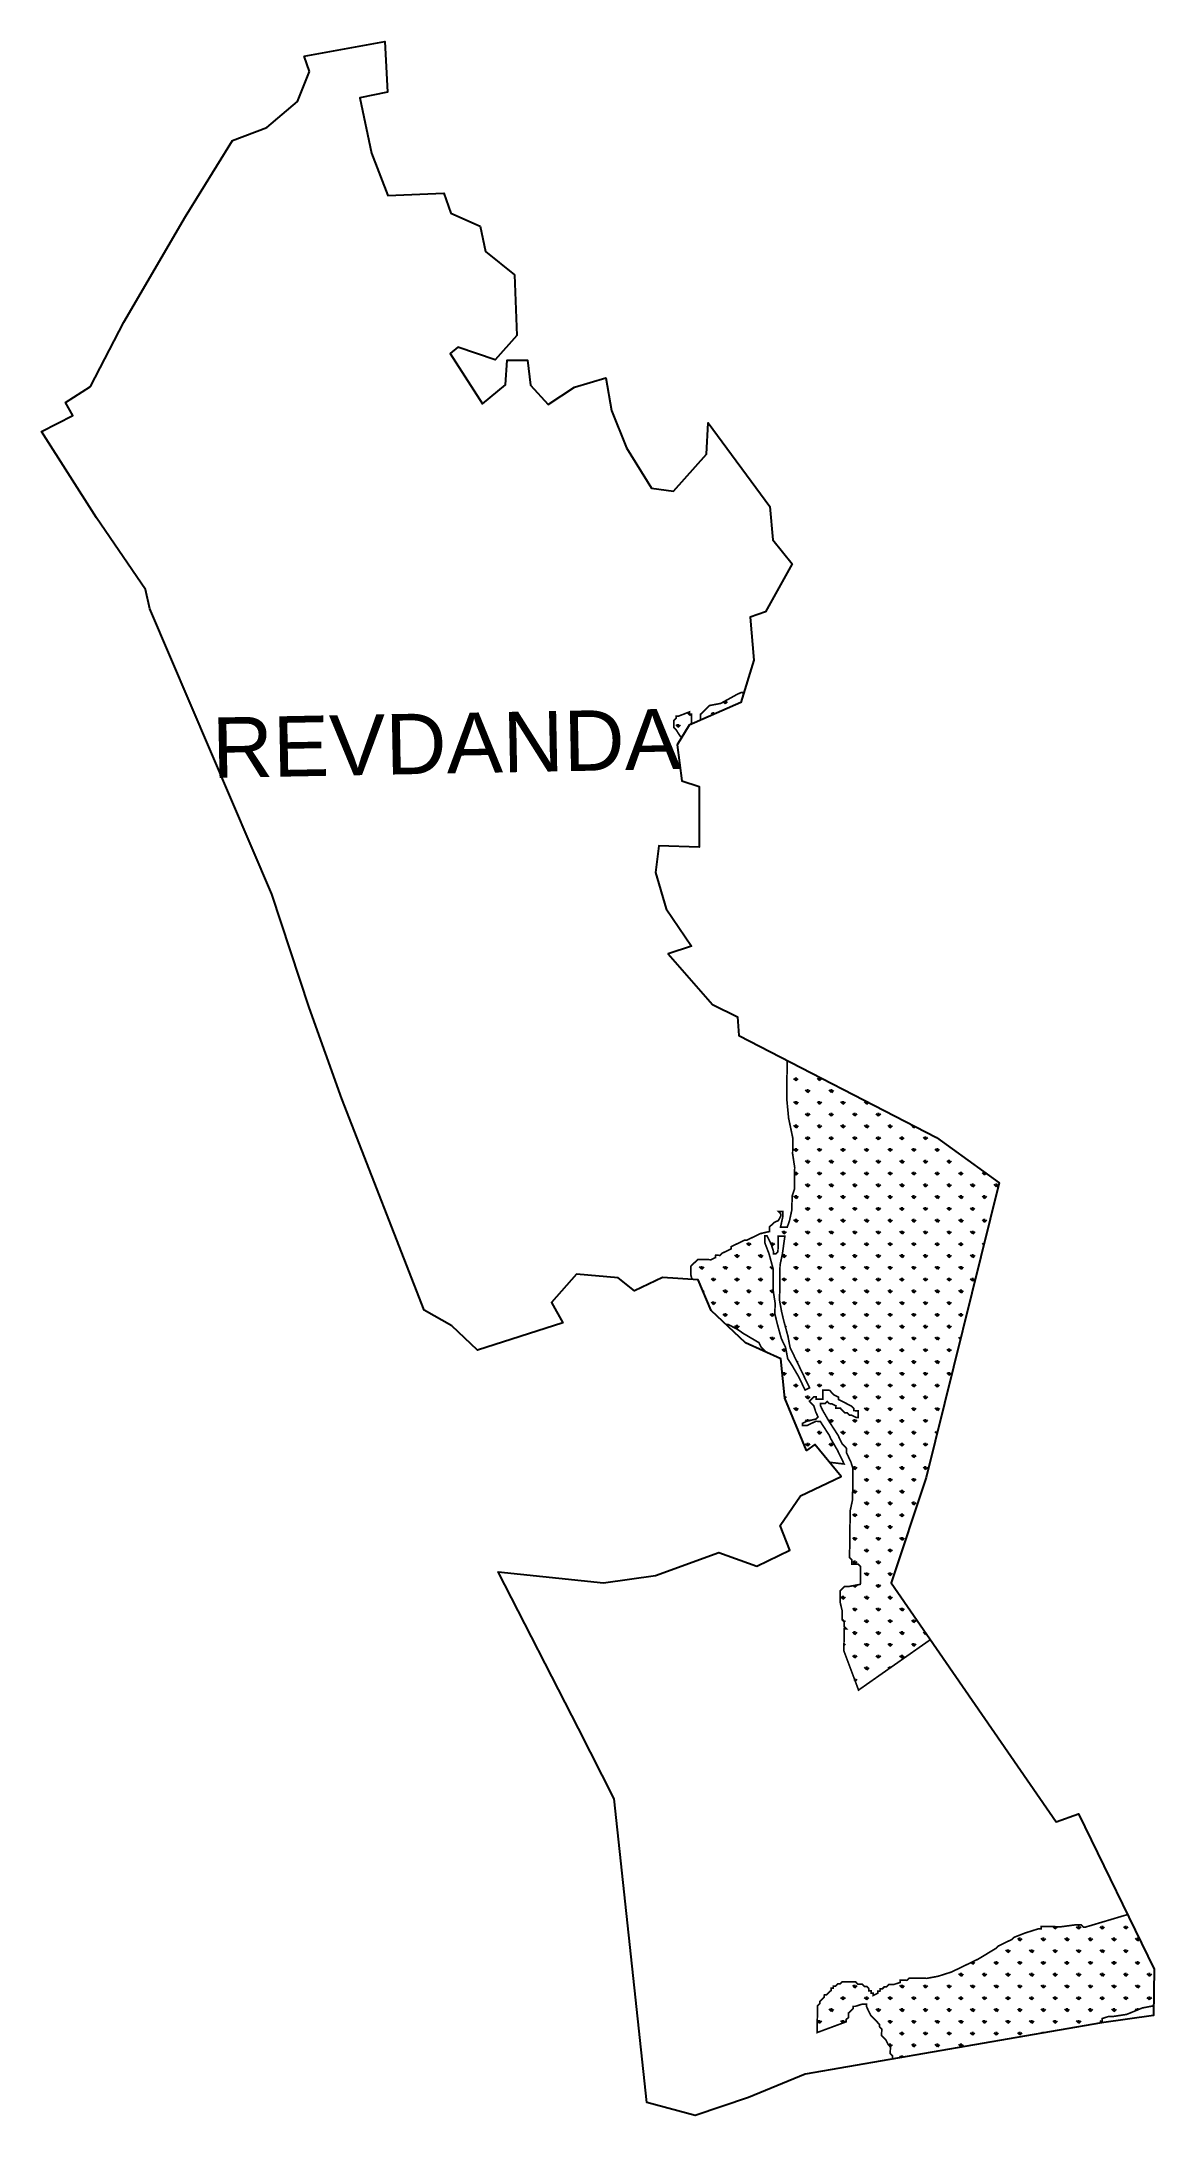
# Model space of a CAD drawing. Header units: metres. Extents: x 280204 to 282208, y 2050748 to 2054482.
import ezdxf

# ---------------------------------------------------------------- set-up
doc = ezdxf.new("R2010")
doc.units = ezdxf.units.M
doc.header["$MEASUREMENT"] = 0
for name, color, linetype in [('MANGROOVES', 112, 'Continuous'), ('village', 3, 'Continuous'), ('VILLAGE NAME', 250, 'Continuous')]:
    doc.layers.add(name, color=color, linetype=linetype)
doc.styles.get("Standard").update_dxf_attribs({"font": 'simplex.shx'})

msp = doc.modelspace()

# ---------------------------------------------------------------- hatches: boundary and pattern name
at = {"layer": 'MANGROOVES'}
h = msp.add_hatch(dxfattribs=at)
h.set_pattern_fill('GRASS', color=256, scale=30)
h.paths.add_polyline_path([(281374.7, 2053254.6), (281374.9, 2053270.6), (281370.9, 2053270.7), (281371, 2053274.7), (281350.8, 2053266.9), (281346.8, 2053267), (281346.8, 2053263), (281342.7, 2053259), (281342.6, 2053247), (281346.5, 2053243), (281354.4, 2053230.8), (281356.6, 2053228.5), (281370.4, 2053251.1), (281371.7, 2053251.7)])
h.paths.add_polyline_path([(281463.5, 2053291.8), (281467.5, 2053305), (281467.6, 2053309.5), (281463.6, 2053309.5), (281455.5, 2053305.6), (281427.3, 2053290), (281407.2, 2053286.2), (281399.1, 2053278.3), (281395, 2053274.4), (281390.9, 2053270.4), (281390.8, 2053260)])
h = msp.add_hatch(dxfattribs=at)
h.set_pattern_fill('GRASS', color=256, scale=30)
h.paths.add_polyline_path([(281928.6, 2052426.8), (281815.6, 2052508.4), (281546.9, 2052647.2), (281546, 2052579.2), (281549.5, 2052543), (281557.1, 2052506.9), (281556.7, 2052478.8), (281560.4, 2052454.7), (281559.8, 2052414.7), (281555.7, 2052402.7), (281555.4, 2052378.7), (281551.1, 2052358.7), (281546.9, 2052346.7), (281534.9, 2052346.9), (281539.2, 2052366.9), (281539.3, 2052374.9), (281531.3, 2052375), (281535.2, 2052370.9), (281535.2, 2052366.9), (281531.1, 2052359), (281523, 2052355.1), (281514.9, 2052347.2), (281514.8, 2052339.1), (281498.7, 2052335.4), (281474.5, 2052323.7), (281470.5, 2052323.7), (281446.3, 2052312), (281446.3, 2052308), (281430.1, 2052300.2), (281426.1, 2052296.2), (281418.1, 2052296.4), (281418, 2052292.3), (281409.9, 2052288.4), (281385.9, 2052288.8), (281381.8, 2052284.8), (281377.8, 2052280.9), (281373.7, 2052276.9), (281373.5, 2052260.9), (281375.5, 2052253), (281386.5, 2052252.2), (281410.3, 2052196.9), (281436.7, 2052171.9), (281440.4, 2052171.8), (281456.4, 2052163.6), (281468.3, 2052155.4), (281496.1, 2052139), (281500, 2052131), (281508.8, 2052122), (281535.6, 2052109.8), (281542.5, 2052039), (281581.8, 2051945.1), (281596.9, 2051955.5), (281623.1, 2051923.6), (281649.4, 2051920.6), (281637.7, 2051944.8), (281626, 2051965), (281622.1, 2051973.1), (281606.4, 2051997.3), (281598.4, 2051997.4), (281582.2, 2051989.6), (281574.2, 2051989.7), (281574.3, 2051993.7), (281582.3, 2051997.6), (281598.4, 2052001.4), (281602.5, 2052005.4), (281598.6, 2052013.5), (281594.7, 2052025.5), (281586.8, 2052033.7), (281595, 2052041.6), (281599, 2052041.5), (281598.9, 2052037.5), (281610.9, 2052037.3), (281611.1, 2052053.4), (281623.2, 2052053.2), (281627.1, 2052049.1), (281631.1, 2052045.1), (281639, 2052041), (281639, 2052037), (281654.9, 2052028.7), (281662.8, 2052024.6), (281666.8, 2052020.6), (281666.7, 2052016.6), (281674.7, 2052016.5), (281674.6, 2052004.4), (281670.6, 2052004.5), (281662.6, 2052008.6), (281658.6, 2052008.7), (281654.7, 2052012.7), (281650.7, 2052012.8), (281646.7, 2052016.8), (281642.8, 2052020.9), (281634.7, 2052021), (281634.8, 2052025), (281626.8, 2052029.1), (281622.8, 2052029.2), (281618.9, 2052033.2), (281614.8, 2052029.3), (281606.8, 2052029.4), (281606.8, 2052025.4), (281610.7, 2052017.3), (281622.4, 2051997.1), (281638.1, 2051972.9), (281645.9, 2051956.7), (281649.9, 2051952.7), (281653.8, 2051948.6), (281653.7, 2051940.6), (281661.5, 2051924.5), (281665.3, 2051912.4), (281664.6, 2051856.3), (281660.3, 2051836.3), (281659.2, 2051752.2), (281663.2, 2051748.1), (281663.1, 2051740.1), (281675.1, 2051740), (281679, 2051735.9), (281678.6, 2051703.9), (281658.5, 2051700.1), (281650.5, 2051700.2), (281646.4, 2051696.3), (281642.4, 2051692.3), (281642.1, 2051672.3), (281645.9, 2051656.2), (281645.7, 2051640.2), (281649.7, 2051636.1), (281649.6, 2051628.1), (281653.5, 2051624), (281649.5, 2051624.1), (281649, 2051584), (281675.4, 2051513.5), (281804.8, 2051604.4), (281734.3, 2051706.7), (281797.4, 2051896.2)])
h.paths.add_polyline_path([(281533.2, 2052214.7), (281536.9, 2052194.6), (281540.7, 2052178.5), (281548.3, 2052150.4), (281552.1, 2052130.3), (281559.9, 2052114.1), (281563.8, 2052106.1), (281575.5, 2052081.9), (281583.3, 2052065.8), (281587.2, 2052057.7), (281579.1, 2052053.8), (281567.4, 2052078), (281555.6, 2052098.2), (281547.8, 2052110.3), (281544, 2052130.4), (281536.3, 2052146.5), (281528.6, 2052174.7), (281524.8, 2052190.7), (281525.1, 2052210.8), (281521.4, 2052234.9), (281521.9, 2052270.9), (281514.2, 2052299.1), (281506.5, 2052319.2), (281506.7, 2052331.2), (281510.7, 2052331.2), (281518.5, 2052315.1), (281522.3, 2052303), (281522.3, 2052299), (281526.3, 2052298.9), (281530.3, 2052302.9), (281530.7, 2052330.9), (281542.7, 2052330.8), (281538.3, 2052298.8), (281534, 2052278.8)], flags=16)
h = msp.add_hatch(dxfattribs=at)
h.set_pattern_fill('GRASS', color=256, scale=30)
h.paths.add_polyline_path([(282186.4, 2050941.2), (282206.8, 2050945.1), (282207.4, 2051011.1), (282159.6, 2051109.3), (282084.1, 2051086.8), (282080.1, 2051086.9), (282076.2, 2051090.9), (282068.2, 2051091.1), (282040.1, 2051087.4), (282004, 2051087.9), (282004, 2051083.9), (282000, 2051083.9), (281975.8, 2051076.3), (281955.7, 2051068.5), (281951.6, 2051064.6), (281927.4, 2051052.9), (281923.4, 2051048.9), (281891.1, 2051029.3), (281842.7, 2051005.9), (281818.5, 2050998.2), (281798.4, 2050994.5), (281766.4, 2050994.9), (281762.3, 2050990.9), (281750.3, 2050991.1), (281750.3, 2050987.1), (281738.2, 2050983.2), (281730.2, 2050983.4), (281726.1, 2050979.4), (281722.1, 2050979.5), (281718.1, 2050975.5), (281714.1, 2050975.6), (281714, 2050971.5), (281710, 2050971.6), (281709.9, 2050967.6), (281701.9, 2050963.7), (281701.9, 2050967.7), (281697.9, 2050967.8), (281698, 2050971.8), (281694, 2050971.8), (281694, 2050975.8), (281690.1, 2050979.9), (281686.1, 2050979.9), (281682.1, 2050984), (281674.1, 2050984.1), (281670.2, 2050988.2), (281646.1, 2050988.5), (281642.1, 2050984.5), (281638.1, 2050984.6), (281634, 2050980.6), (281630, 2050980.7), (281629.9, 2050976.7), (281625.9, 2050976.7), (281625.9, 2050972.7), (281617.8, 2050964.8), (281613.8, 2050964.9), (281613.7, 2050960.9), (281609.6, 2050956.9), (281605.6, 2050953), (281605.5, 2050948.9), (281601.5, 2050945), (281600.8, 2050896.9), (281653.2, 2050916.3), (281653.2, 2050920.3), (281657.3, 2050924.2), (281657.4, 2050932.2), (281665.5, 2050940.1), (281665.6, 2050944.1), (281669.6, 2050944.1), (281681.6, 2050947.9), (281689.7, 2050947.8), (281689.6, 2050943.8), (281693.5, 2050935.8), (281697.4, 2050927.7), (281701.3, 2050923.6), (281705.3, 2050919.6), (281713.2, 2050911.5), (281713.2, 2050907.4), (281717.1, 2050903.4), (281716.9, 2050891.4), (281720.9, 2050887.3), (281724.9, 2050883.2), (281728.8, 2050875.2), (281732.7, 2050871.1), (281732.5, 2050859.1), (281736.5, 2050855), (281736.4, 2050849.1), (282113.9, 2050914.4), (282114, 2050922.1), (282126.1, 2050926), (282134.1, 2050925.9), (282158.2, 2050929.6)])

# ---------------------------------------------------------------- linework, layer by layer
at = {"color": 3, "flags": 128}
msp.add_lwpolyline([(280687, 2054428), (280677.1, 2054455.5)], dxfattribs=at)
at = {"layer": 'MANGROOVES', "const_width": 2.98}
for points in [[(281467.5, 2053302.6), (281467.6, 2053309.5), (281463.6, 2053309.5), (281455.5, 2053305.6), (281427.3, 2053290), (281407.2, 2053286.2), (281399.1, 2053278.3), (281395, 2053274.4), (281390.9, 2053270.4), (281390.8, 2053260.1)], [(281370.6, 2053250.7), (281374.7, 2053254.6), (281374.9, 2053270.6), (281370.9, 2053270.7), (281371, 2053274.7), (281350.8, 2053266.9), (281346.8, 2053267), (281346.8, 2053263), (281342.7, 2053259), (281342.6, 2053247), (281346.5, 2053243), (281354.4, 2053230.8), (281356.6, 2053228.5)], [(281546.9, 2052647.3), (281546, 2052579.2), (281549.5, 2052543), (281557.1, 2052506.9), (281556.7, 2052478.8), (281560.4, 2052454.7), (281559.8, 2052414.7), (281555.7, 2052402.7), (281555.4, 2052378.7), (281551.1, 2052358.7), (281546.9, 2052346.7), (281534.9, 2052346.9), (281539.2, 2052366.9), (281539.3, 2052374.9), (281531.3, 2052375), (281535.2, 2052370.9), (281535.2, 2052366.9), (281531.1, 2052359), (281523, 2052355.1), (281514.9, 2052347.2), (281514.8, 2052339.1), (281498.7, 2052335.4), (281474.5, 2052323.7), (281470.5, 2052323.7), (281446.3, 2052312), (281446.3, 2052308), (281430.1, 2052300.2), (281426.1, 2052296.2), (281418.1, 2052296.4), (281418, 2052292.3), (281409.9, 2052288.4), (281385.9, 2052288.8), (281381.8, 2052284.8), (281377.8, 2052280.9), (281373.7, 2052276.9), (281373.5, 2052260.9), (281375.5, 2052253)], [(281436.9, 2052171.9), (281440.4, 2052171.8), (281456.4, 2052163.6), (281468.3, 2052155.4), (281496.1, 2052139), (281500, 2052131), (281507.9, 2052122.9)], [(281622.3, 2051923.7), (281649.4, 2051920.6), (281637.7, 2051944.8), (281626, 2051965), (281622.1, 2051973.1), (281606.4, 2051997.3), (281598.4, 2051997.4), (281582.2, 2051989.6), (281574.2, 2051989.7), (281574.3, 2051993.7), (281582.3, 2051997.6), (281598.4, 2052001.4), (281602.5, 2052005.4), (281598.6, 2052013.5), (281594.7, 2052025.5), (281586.8, 2052033.7), (281595, 2052041.6), (281599, 2052041.5), (281598.9, 2052037.5), (281610.9, 2052037.3), (281611.1, 2052053.4), (281623.2, 2052053.2), (281627.1, 2052049.1), (281631.1, 2052045.1), (281639, 2052041), (281639, 2052037), (281654.9, 2052028.7), (281662.8, 2052024.6), (281666.8, 2052020.6), (281666.7, 2052016.6), (281674.7, 2052016.5), (281674.6, 2052004.4), (281670.6, 2052004.5), (281662.6, 2052008.6), (281658.6, 2052008.7), (281654.7, 2052012.7), (281650.7, 2052012.8), (281646.7, 2052016.8), (281642.8, 2052020.9), (281634.7, 2052021), (281634.8, 2052025), (281626.8, 2052029.1), (281622.8, 2052029.2), (281618.9, 2052033.2), (281614.8, 2052029.3), (281606.8, 2052029.4), (281606.8, 2052025.4), (281610.7, 2052017.3), (281622.4, 2051997.1), (281638.1, 2051972.9), (281645.9, 2051956.7), (281649.9, 2051952.7), (281653.8, 2051948.6), (281653.7, 2051940.6), (281661.5, 2051924.5), (281665.3, 2051912.4), (281664.6, 2051856.3), (281660.3, 2051836.3), (281659.2, 2051752.2), (281663.2, 2051748.1), (281663.1, 2051740.1), (281675.1, 2051740), (281679, 2051735.9), (281678.6, 2051703.9), (281658.5, 2051700.1), (281650.5, 2051700.2), (281646.4, 2051696.3), (281642.4, 2051692.3), (281642.1, 2051672.3), (281645.9, 2051656.2), (281645.7, 2051640.2), (281649.7, 2051636.1), (281649.6, 2051628.1), (281653.5, 2051624), (281649.5, 2051624.1), (281649, 2051584), (281675.4, 2051513.5), (281804.8, 2051604.4)], [(282159.6, 2051109.3), (282084.1, 2051086.8), (282080.1, 2051086.9), (282076.2, 2051090.9), (282068.2, 2051091.1), (282040.1, 2051087.4), (282004, 2051087.9), (282004, 2051083.9), (282000, 2051083.9), (281975.8, 2051076.3), (281955.7, 2051068.5), (281951.6, 2051064.6), (281927.4, 2051052.9), (281923.4, 2051048.9), (281891.1, 2051029.3), (281842.7, 2051005.9), (281818.5, 2050998.2), (281798.4, 2050994.5), (281766.4, 2050994.9), (281762.3, 2050990.9), (281750.3, 2050991.1), (281750.3, 2050987.1), (281738.2, 2050983.2), (281730.2, 2050983.4), (281726.1, 2050979.4), (281722.1, 2050979.5), (281718.1, 2050975.5), (281714.1, 2050975.6), (281714, 2050971.5), (281710, 2050971.6), (281709.9, 2050967.6), (281701.9, 2050963.7), (281701.9, 2050967.7), (281697.9, 2050967.8), (281698, 2050971.8), (281694, 2050971.8), (281694, 2050975.8), (281690.1, 2050979.9), (281686.1, 2050979.9), (281682.1, 2050984), (281674.1, 2050984.1), (281670.2, 2050988.2), (281646.1, 2050988.5), (281642.1, 2050984.5), (281638.1, 2050984.6), (281634, 2050980.6), (281630, 2050980.7), (281629.9, 2050976.7), (281625.9, 2050976.7), (281625.9, 2050972.7), (281617.8, 2050964.8), (281613.8, 2050964.9), (281613.7, 2050960.9), (281609.6, 2050956.9), (281605.6, 2050953), (281605.5, 2050948.9), (281601.5, 2050945), (281600.8, 2050896.9), (281653.2, 2050916.3), (281653.2, 2050920.3), (281657.3, 2050924.2), (281657.4, 2050932.2), (281665.5, 2050940.1), (281665.6, 2050944.1), (281669.6, 2050944.1), (281681.6, 2050947.9), (281689.7, 2050947.8), (281689.6, 2050943.8), (281693.5, 2050935.8), (281697.4, 2050927.7), (281701.3, 2050923.6), (281705.3, 2050919.6), (281713.2, 2050911.5), (281713.2, 2050907.4), (281717.1, 2050903.4), (281716.9, 2050891.4), (281720.9, 2050887.3), (281724.9, 2050883.2), (281728.8, 2050875.2), (281732.7, 2050871.1), (281732.5, 2050859.1), (281736.5, 2050855), (281736.4, 2050848.8)], [(282113.9, 2050914.1), (282114, 2050922.1), (282126.1, 2050926), (282134.1, 2050925.9), (282158.2, 2050929.6), (282186.4, 2050941.2), (282206.8, 2050945.1)]]:
    msp.add_lwpolyline(points, dxfattribs=at)
msp.add_lwpolyline([(281542.7, 2052330.8), (281538.3, 2052298.8), (281534, 2052278.8), (281533.2, 2052214.7), (281536.9, 2052194.6), (281540.7, 2052178.5), (281548.3, 2052150.4), (281552.1, 2052130.3), (281559.9, 2052114.1), (281563.8, 2052106.1), (281575.5, 2052081.9), (281583.3, 2052065.8), (281587.2, 2052057.7), (281579.1, 2052053.8), (281567.4, 2052078), (281555.6, 2052098.2), (281547.8, 2052110.3), (281544, 2052130.4), (281536.3, 2052146.5), (281528.6, 2052174.7), (281524.8, 2052190.7), (281525.1, 2052210.8), (281521.4, 2052234.9), (281521.9, 2052270.9), (281514.2, 2052299.1), (281506.5, 2052319.2), (281506.7, 2052331.2), (281510.7, 2052331.2), (281518.5, 2052315.1), (281522.3, 2052303), (281522.3, 2052299), (281526.3, 2052298.9), (281530.3, 2052302.9), (281530.7, 2052330.9), (281542.7, 2052330.8)], close=True, dxfattribs=at)
at = {"layer": 'village', "color": 3}
msp.add_lwpolyline([(280677.1, 2054455.5), (280822.7, 2054481.8), (280827, 2054390.5), (280777.2, 2054380.2), (280798.7, 2054280.6), (280828, 2054204.4), (280928.5, 2054208.6), (280941, 2054172.6), (280994.4, 2054149), (281003.6, 2054103.6), (281055.8, 2054061.5), (281060.3, 2053952.1), (281021.4, 2053908.8), (280954.2, 2053931.1), (280940.2, 2053919.8), (280998.3, 2053829.4), (281039.7, 2053863.3), (281042.8, 2053908), (281079.6, 2053908.1), (281085, 2053862.8), (281116.5, 2053828), (281164.2, 2053859.6), (281220.6, 2053876.3), (281230.8, 2053817.4), (281257.3, 2053750.3), (281302.8, 2053677.8), (281342.2, 2053672.4), (281401.8, 2053738.5), (281404.5, 2053795.3), (281515.7, 2053644.4), (281521.2, 2053584.6), (281556.1, 2053541.4), (281508.1, 2053454.9), (281480.2, 2053445.3), (281486.6, 2053367.6), (281463.5, 2053291.8), (281370.4, 2053251.1), (281348.6, 2053215.4), (281357, 2053150.6), (281388.2, 2053140.1), (281388.4, 2053030.9), (281316, 2053033.5), (281309.5, 2052985.4), (281328.8, 2052920.3), (281374.5, 2052852.8), (281332.7, 2052839), (281412.6, 2052747.8), (281457.7, 2052725.7), (281459.7, 2052692.3), (281815.6, 2052508.4), (281928.6, 2052426.8), (281797.4, 2051896.2), (281734.3, 2051706.7), (282031.2, 2051276.3), (282071.7, 2051290.4), (282207.4, 2051011.1), (282206.6, 2050927.5), (282112.6, 2050914.2), (281579.4, 2050821.9), (281477.5, 2050779.8), (281381, 2050747.5), (281294.2, 2050771), (281235.5, 2051317.6), (281171.4, 2051444.3), (281026.5, 2051726.5), (281216.4, 2051706.7), (281310, 2051719.8), (281423.8, 2051761.3), (281492.4, 2051736.8), (281551.4, 2051765.5), (281534.4, 2051810.1), (281570.7, 2051863.1), (281644.3, 2051898), (281596.9, 2051955.5), (281581.8, 2051945.1), (281542.5, 2052039), (281535.6, 2052109.8), (281471.6, 2052138.8), (281410.3, 2052196.9), (281386.5, 2052252.2), (281322.4, 2052256.6), (281271.8, 2052232.1), (281242.3, 2052255.8), (281167.8, 2052262.1), (281122.3, 2052211.6), (281142.9, 2052174.5), (280989.3, 2052125.6), (280942.9, 2052169.2), (280893.2, 2052197.7), (280745.2, 2052578.3), (280686.5, 2052742.3), (280619, 2052946.6), (280399.1, 2053460.2), (280391.4, 2053495), (280303.3, 2053624.4), (280204.3, 2053779.3), (280260.6, 2053808.4), (280247.7, 2053831.6), (280292.6, 2053860.8), (280352.7, 2053976.2), (280463.7, 2054166.9), (280548.3, 2054303.3), (280609.9, 2054327), (280665.3, 2054373.5), (280687, 2054428)], dxfattribs=at)

# ---------------------------------------------------------------- texts
at = {"layer": 'VILLAGE NAME', "insert": (280510.3, 2053264.4), "char_height": 108.748, "attachment_point": 1, "rotation": 1.1028}
msp.add_mtext_dynamic_manual_height_columns('{\\fArial|b0|i0|c0|p34;REVDANDA}', width=726.929, gutter_width=543.7, heights=[0], dxfattribs=at)

doc.saveas('drawing.dxf')
